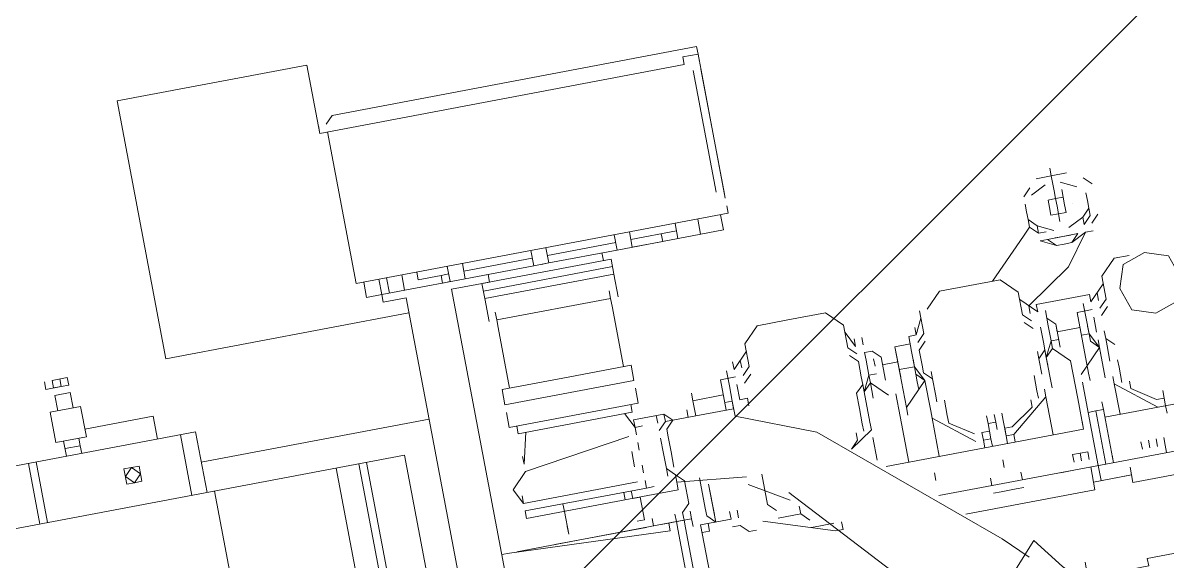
# Model space of a CAD drawing. Extents: x 407440 to 411585, y 6041728 to 6045069.
# Drawn here: x 408226.79 to 408235.29, y 6044225.89 to 6044229.89 of the extents above; entities that cross this region are included whole.
import ezdxf

# ---------------------------------------------------------------- set-up
doc = ezdxf.new("R2010")
doc.units = 0
doc.header["$LTSCALE"] = 5
doc.linetypes.add('foc-TIELINE', pattern=[1.875, 1.25, -0.625])
doc.layers.add('P-PROPOSED-EXISTING-H', color=59, linetype='Continuous')
doc.layers.add('T-TIE', color=201, linetype='foc-TIELINE')

# ---------------------------------------------------------------- blocks, each defined once
blk = doc.blocks.new('P-RIG-877')
at = {"layer": 'T-TIE', "linetype": 'ByBlock', "lineweight": 5}
for points in [[(1.1596, -21.7445), (1.171, -21.7445), (1.1596, -21.7904), (1.1596, -22.3071), (1.1596, -22.8467), (1.1596, -23.0992)], [(1.0792, -22.353), (1.0907, -22.353), (1.0907, -22.7892), (1.0907, -22.8352)], [(1.171, -22.8122), (1.1825, -22.8122), (1.194, -22.8122), (1.194, -22.6056), (1.1825, -22.6056)], [(1.3203, -22.8696), (1.3203, -22.8122), (1.3088, -22.8122), (1.3088, -22.6056)], [(1.0333, -22.8122), (1.0447, -22.8122), (1.0907, -22.7548), (1.0907, -22.7433), (1.0677, -22.7433)], [(1.0447, -22.7892), (1.0562, -22.7892), (1.0792, -22.7548), (1.0792, -22.7433), (1.0907, -22.7433), (1.0792, -22.7433)], [(1.0907, -22.7433), (1.0907, -22.7433)], [(1.0907, -22.7433), (1.0907, -22.7433)], [(1.0907, -22.7433), (1.0907, -22.7433)], [(1.0907, -22.7433), (1.0907, -22.7433)], [(0.8611, -22.7548), (0.8611, -22.7778), (0.884, -22.8007), (0.9185, -22.8007), (0.9299, -22.8122)], [(1.1596, -22.7548), (1.1481, -22.7548), (1.1366, -22.7548)], [(1.1481, -22.7663), (1.1366, -22.7663)], [(1.1481, -22.7778), (1.1366, -22.7778)], [(0.7692, -22.8007), (0.7692, -22.8007)], [(0.8037, -22.8352), (0.7922, -22.8122), (0.7807, -22.8007), (0.7922, -22.8007), (0.8037, -22.8122), (0.7922, -22.8007), (0.7807, -22.8007), (0.7692, -22.8007)], [(0.7922, -22.8122), (0.7807, -22.8007)], [(0.8037, -22.8007), (0.7922, -22.7892)], [(0.9185, -22.9155), (0.907, -22.9155), (0.8611, -22.8467), (0.8151, -22.8122), (0.8151, -22.8007), (0.8151, -22.8122), (0.8266, -22.8352), (0.8151, -22.8122)], [(0.8955, -22.927), (0.9185, -22.9041), (0.907, -22.9041), (0.907, -22.8237), (0.9185, -22.8237), (0.8955, -22.8007)], [(0.8955, -22.8007), (0.8955, -22.8007)], [(0.9299, -22.8007), (0.9414, -22.8122)], [(0.9759, -22.8122), (0.9873, -22.8007)], [(1.0103, -22.8007), (1.0218, -22.8007), (1.0333, -22.8007), (1.0447, -22.8007)], [(0.9185, -22.8122), (0.907, -22.8122)], [(0.9644, -22.8122), (0.9759, -22.8122), (0.9873, -22.8122), (1.0103, -22.8122)], [(1.0447, -22.8122), (1.0907, -22.8122)], [(1.194, -22.8696), (1.1825, -22.8696), (1.1825, -22.8122), (1.1825, -22.8352)], [(0.7233, -22.8696), (0.7233, -22.8467), (0.7233, -22.8237), (0.7233, -22.8467), (0.7118, -22.8467)], [(0.7692, -22.8237), (0.7692, -22.8237)], [(0.7692, -22.8237), (0.7692, -22.8237)], [(0.7692, -22.8237), (0.7692, -22.8237)], [(0.7692, -22.8237), (0.7692, -22.8237)], [(0.7692, -22.8237), (0.7692, -22.8237)], [(0.7692, -22.8237), (0.7692, -22.8237)], [(0.7692, -22.8237), (0.7692, -22.8237)], [(0.7692, -22.8237), (0.7692, -22.8237)], [(0.8151, -22.8237), (0.8266, -22.8352), (0.8266, -22.8467), (0.8266, -22.8352), (0.8151, -22.8237), (0.8151, -22.8467), (0.8151, -22.8696), (0.8266, -22.8581), (0.8266, -22.8467), (0.8266, -22.8581), (0.8151, -22.8811), (0.8266, -22.8581), (0.8151, -22.8696), (0.8151, -22.8811), (0.8151, -22.8696)], [(0.9299, -22.8237), (0.9299, -22.8467), (1.0218, -22.8467), (1.0333, -22.8467)], [(0.9414, -22.8237), (0.9644, -22.8237)], [(0.9529, -22.8352), (0.9644, -22.8352), (0.9759, -22.8352), (0.9873, -22.8237), (0.9644, -22.8352)], [(0.9988, -22.8237), (0.9873, -22.8237), (0.9759, -22.8237)], [(1.0218, -22.8581), (0.9873, -22.8237), (1.0333, -22.8237)], [(0.7233, -22.8467), (0.7462, -22.8467), (0.7233, -22.8467)], [(0.7692, -22.8467), (0.7577, -22.8467), (0.7692, -22.8467), (0.7577, -22.8467), (0.7692, -22.8467), (0.7577, -22.8467), (0.7462, -22.8467), (0.7577, -22.8467), (0.7462, -22.8467), (0.7577, -22.8467), (0.7462, -22.8467), (0.7577, -22.8467), (0.7692, -22.8467), (0.7577, -22.8467), (0.7462, -22.8467), (0.7577, -22.8467), (0.7462, -22.8467), (0.7577, -22.8467), (0.7462, -22.8467), (0.7577, -22.8467), (0.7692, -22.8467), (0.7577, -22.8467), (0.7462, -22.8467), (0.7577, -22.8467), (0.7462, -22.8467), (0.7577, -22.8467), (0.7462, -22.8467), (0.7577, -22.8467), (0.7462, -22.8467), (0.7577, -22.8467), (0.7692, -22.8467), (0.7577, -22.8467), (0.7462, -22.8467), (0.7577, -22.8467), (0.7462, -22.8467), (0.7577, -22.8467), (0.7462, -22.8467), (0.7577, -22.8467), (0.7692, -22.8467), (0.7577, -22.8467), (0.7462, -22.8467), (0.7577, -22.8467), (0.7462, -22.8467), (0.7577, -22.8467), (0.7462, -22.8467), (0.7577, -22.8467), (0.7692, -22.8467), (0.7577, -22.8467), (0.7692, -22.8467), (0.7577, -22.8467), (0.7692, -22.8467), (0.7577, -22.8467), (0.7462, -22.8467), (0.7577, -22.8467), (0.7462, -22.8467), (0.7577, -22.8467), (0.7462, -22.8467), (0.7577, -22.8467), (0.7462, -22.8467), (0.7577, -22.8467), (0.7462, -22.8467), (0.7577, -22.8467), (0.7462, -22.8467), (0.7577, -22.8467), (0.7462, -22.8467), (0.7577, -22.8467), (0.7462, -22.8467), (0.7577, -22.8467), (0.7462, -22.8467), (0.7577, -22.8467), (0.7462, -22.8467), (0.7577, -22.8467), (0.7577, -22.8352), (0.7462, -22.8352)], [(0.7577, -22.8467), (0.7462, -22.8467)], [(0.7577, -22.8467), (0.7462, -22.8467)], [(0.7577, -22.8467), (0.7462, -22.8467)], [(0.7577, -22.8467), (0.7462, -22.8467)], [(0.7577, -22.8467), (0.7462, -22.8467)], [(0.7577, -22.8467), (0.7462, -22.8467)], [(0.7577, -22.8467), (0.7462, -22.8467)], [(0.7577, -22.8467), (0.7462, -22.8467)], [(0.7577, -22.8467), (0.7462, -22.8467)], [(0.7577, -22.8467), (0.7462, -22.8467)], [(0.7577, -22.8467), (0.7462, -22.8467)], [(0.7577, -22.8467), (0.7462, -22.8467)], [(0.7577, -22.8467), (0.7462, -22.8467)], [(0.7577, -22.8467), (0.7462, -22.8467)], [(0.7577, -22.8467), (0.7462, -22.8467)], [(0.7577, -22.8467), (0.7462, -22.8467)], [(0.7577, -22.8467), (0.7462, -22.8467)], [(0.7577, -22.8467), (0.7462, -22.8467)], [(0.7922, -22.8467), (0.7807, -22.8467), (0.7807, -22.8352), (0.7692, -22.8352), (0.7807, -22.8352), (0.7807, -22.8467), (0.7807, -22.8352), (0.7692, -22.8352), (0.7577, -22.8352), (0.7577, -22.8467)], [(0.7807, -22.8467), (0.7807, -22.8581), (0.7692, -22.8581), (0.7807, -22.8581), (0.7807, -22.8467), (0.7807, -22.8352), (0.7692, -22.8352), (0.7577, -22.8352)], [(0.7692, -22.8467), (0.7577, -22.8467)], [(0.7692, -22.8467), (0.7577, -22.8467)], [(0.7692, -22.8467), (0.7577, -22.8467)], [(0.7692, -22.8467), (0.7577, -22.8467)], [(0.7692, -22.8467), (0.7577, -22.8467)], [(0.7692, -22.8467), (0.7577, -22.8467)], [(0.7692, -22.8467), (0.7577, -22.8467)], [(0.7692, -22.8467), (0.7577, -22.8467)], [(0.7692, -22.8467), (0.7577, -22.8467)], [(0.7692, -22.8467), (0.7577, -22.8467)], [(0.7577, -22.8467), (0.7577, -22.8467)], [(0.7577, -22.8467), (0.7577, -22.8467)], [(0.7577, -22.8467), (0.7577, -22.8467)], [(0.7577, -22.8467), (0.7577, -22.8467)], [(0.7692, -22.8467), (0.7922, -22.8467), (0.7692, -22.8467)], [(0.7692, -22.8467), (0.7692, -22.8467)], [(0.7692, -22.8467), (0.7692, -22.8467)], [(0.7692, -22.8467), (0.7692, -22.8467)], [(0.7692, -22.8467), (0.7692, -22.8467)], [(0.7807, -22.8352), (0.7807, -22.8352)], [(0.7807, -22.8352), (0.7807, -22.8352)], [(0.7807, -22.8467), (0.7807, -22.8467)], [(0.7807, -22.8467), (0.7807, -22.8467)], [(0.7807, -22.8467), (0.7807, -22.8467)], [(0.7807, -22.8467), (0.7807, -22.8467)], [(0.9185, -22.8352), (0.9414, -22.8352), (0.9644, -22.8352), (0.9644, -22.8467)], [(0.9529, -22.8467), (0.9529, -22.8811), (0.9414, -22.8811)], [(1.0677, -22.8352), (1.0792, -22.8352), (1.0792, -22.8467), (1.0792, -22.8581), (1.0333, -22.8581)], [(1.0792, -22.8352), (1.1596, -22.8352), (1.1481, -22.8352)], [(1.1596, -22.8467), (1.0792, -22.8467), (1.1596, -22.8467)], [(0.7348, -22.8581), (0.7462, -22.8811)], [(0.7692, -22.8581), (0.7692, -22.8581)], [(0.7692, -22.8581), (0.7692, -22.8581)], [(0.7692, -22.8581), (0.7692, -22.8581)], [(0.7692, -22.8581), (0.7692, -22.8581)], [(0.7692, -22.8581), (0.7692, -22.8581)], [(0.7692, -22.8581), (0.7692, -22.8581)], [(0.7807, -22.8581), (0.7807, -22.8581)], [(0.7807, -22.8581), (0.7807, -22.8581)], [(0.7807, -22.8581), (0.7807, -22.8581)], [(0.7807, -22.8581), (0.7807, -22.8581)], [(0.8037, -22.8811), (0.8037, -22.8696), (0.8037, -22.8811), (0.7922, -22.8811), (0.8037, -22.8581)], [(1.1825, -22.8581), (1.1596, -22.8581), (1.0792, -22.8581)], [(1.1596, -22.8581), (1.1825, -22.8581), (1.1596, -22.8581)], [(0.7348, -22.8811), (0.7462, -22.8926)], [(0.7577, -22.8926), (0.7692, -22.8926), (0.7807, -22.8926), (0.7922, -22.8811)], [(0.7807, -22.8926), (0.7922, -22.8926), (0.7807, -22.8926), (0.7922, -22.8811), (0.8037, -22.8811), (0.7922, -22.8926), (0.8037, -22.9041), (0.8611, -22.9615)], [(0.9759, -22.8811), (0.9414, -22.8811), (0.9299, -22.8926), (0.9185, -22.8926)], [(0.9299, -22.8926), (0.9414, -22.8926), (0.9644, -22.8926), (0.9759, -22.8926), (0.9988, -22.8696), (1.0562, -22.8696), (1.1022, -22.8696), (1.1022, -23.1681)], [(0.9988, -22.9041), (0.9873, -22.9041), (0.9644, -22.8926), (0.9644, -22.8811)], [(1.1022, -22.8696), (1.0907, -22.8696)], [(1.1481, -22.8696), (1.1366, -22.8696), (1.1366, -22.8926), (1.1481, -22.8926)], [(1.1481, -22.8811), (1.1366, -22.8811)], [(1.194, -23.0648), (1.194, -22.8696), (1.1825, -22.8696), (1.1596, -22.8696)], [(0.9414, -22.9041), (0.9644, -22.9041), (0.9759, -22.9041), (0.9873, -22.9041), (0.9759, -22.8926)], [(1.1596, -22.9155), (1.1596, -22.8926)], [(0.884, -23.0648), (0.8611, -23.0418), (0.8611, -22.9959), (0.8611, -22.95), (0.884, -22.927), (0.9185, -22.927), (0.9299, -22.9155)], [(0.9414, -22.9155), (0.9299, -22.927)], [(0.9873, -22.9155), (0.9759, -22.9041)], [(0.9759, -22.9155), (0.9873, -22.9155), (1.0103, -22.9155)], [(0.9873, -22.9041), (1.0333, -22.9041)], [(1.0907, -22.9844), (1.1022, -22.9844), (1.0907, -22.9844), (1.1022, -22.9844), (1.0907, -22.9844), (1.0792, -22.9844), (1.0907, -22.9844), (1.0907, -22.9729), (1.0447, -22.9155), (1.0333, -22.9155)], [(1.0447, -22.9155), (1.1022, -22.9155)], [(1.4121, -23.1107), (1.4006, -23.1107), (1.2514, -22.9729), (1.2973, -22.9385), (1.3088, -22.927), (1.3088, -22.9041), (1.2973, -22.9041)], [(0.8955, -22.927), (0.8955, -22.927)], [(1.0103, -22.927), (1.0218, -22.927), (1.0333, -22.927), (1.0447, -22.927)], [(1.0562, -22.9844), (1.0677, -22.9844), (1.0562, -22.9844), (1.0677, -22.9844), (1.0907, -22.9844), (1.0792, -22.9844), (1.0792, -22.9729), (1.0562, -22.9385), (1.0447, -22.9385)], [(0.9759, -23.4781), (0.9873, -23.4896), (0.9759, -23.4781), (0.9644, -23.4781), (0.9759, -23.4666), (0.9873, -23.4781), (0.9988, -23.4781), (1.0218, -23.4781), (0.9988, -23.4781), (0.9873, -23.4781), (0.9759, -23.4666), (0.9644, -23.4781), (0.9759, -23.4781), (0.9759, -23.3748), (0.9644, -23.3748), (0.9873, -23.3748), (1.0333, -23.26), (1.2399, -23.0189), (1.2744, -22.9844)], [(1.0907, -22.9729), (1.1022, -22.9729)], [(1.0907, -22.9844), (1.0907, -22.9844)], [(1.0907, -22.9844), (1.0907, -22.9844)], [(1.0907, -22.9844), (1.0907, -22.9844)], [(1.0907, -22.9844), (1.0907, -22.9844)], [(1.1022, -22.9844), (1.1022, -22.9844)], [(1.1022, -22.9844), (1.1022, -22.9844)], [(1.1596, -22.9729), (1.1481, -22.9729)], [(1.171, -23.0189), (1.171, -23.0074), (1.171, -22.9844), (1.171, -22.9729)], [(1.0907, -23.0074), (1.1022, -23.0074), (1.0907, -23.0074), (1.0677, -23.0074), (1.0677, -22.9959), (1.0792, -22.9959), (1.0677, -22.9959), (1.0792, -22.9959), (1.0677, -22.9959), (1.0562, -22.9959), (1.0677, -22.9959), (1.0792, -22.9959), (1.0677, -22.9959)], [(1.0677, -22.9959), (1.0677, -22.9959)], [(1.0677, -22.9959), (1.0677, -22.9959)], [(1.0677, -22.9959), (1.0677, -22.9959)], [(1.0677, -22.9959), (1.0677, -22.9959)], [(1.1366, -22.9959), (1.1251, -22.9959)], [(1.1022, -23.0189), (1.0907, -23.0189), (1.0792, -23.0189)], [(1.0907, -23.0074), (1.0907, -23.0074)], [(1.0907, -23.0074), (1.0907, -23.0074)], [(1.0907, -23.0074), (1.0907, -23.0074)], [(1.0907, -23.0074), (1.0907, -23.0074)], [(1.1022, -23.0074), (1.1022, -23.0074)], [(1.1022, -23.0074), (1.1022, -23.0074)], [(1.1596, -23.0189), (1.1481, -23.0189)], [(1.0907, -23.0303), (1.0447, -23.0877), (1.0333, -23.0877), (0.9873, -23.0877), (1.0218, -23.1222), (1.0333, -23.1222)], [(1.0218, -23.0648), (1.0333, -23.0648), (1.0447, -23.0648), (1.0562, -23.0648), (1.0792, -23.0303)], [(0.9299, -23.0877), (0.9185, -23.0763), (0.884, -23.0763)], [(0.8955, -23.0763), (0.9185, -23.0877), (0.9185, -23.0992), (0.9414, -23.0992), (0.9644, -23.0992), (0.9529, -23.0992)], [(0.8955, -23.0763), (0.8955, -23.0763)], [(0.9185, -23.0877), (0.907, -23.0877)], [(0.9299, -23.0763), (0.9414, -23.0877), (0.9644, -23.0877), (0.9759, -23.0877), (0.9873, -23.0763)], [(0.9644, -23.1222), (0.9644, -23.0992), (0.9759, -23.0992), (0.9873, -23.0877), (0.9644, -23.0992)], [(1.0218, -23.0763), (1.0103, -23.0763), (0.9873, -23.0763), (0.9759, -23.0763)], [(1.0447, -23.0877), (1.1022, -23.0877)], [(0.9299, -23.1222), (0.9299, -23.0992)], [(0.9529, -23.0992), (0.9529, -23.0992)], [(0.9988, -23.0992), (0.9873, -23.0992), (0.9759, -23.0992)], [(1.1366, -23.0992), (1.1251, -23.0992)], [(1.0218, -23.1222), (0.9299, -23.1222), (0.9759, -23.1222)], [(0.9529, -23.1222), (0.9529, -23.1452)], [(1.3432, -23.2714), (1.3547, -23.2714), (1.3432, -23.2714), (1.3432, -23.1107), (1.1136, -23.3174)], [(0.9988, -23.1337), (1.0333, -23.1337)], [(1.0333, -23.1337), (1.1022, -23.1337), (1.0333, -23.1337)], [(0.9759, -23.1452), (0.9414, -23.1452), (0.9299, -23.1566), (0.9299, -23.1681), (0.9414, -23.1681), (0.9644, -23.1681), (0.9759, -23.1681), (0.9873, -23.1796), (1.0333, -23.1796), (1.0447, -23.1796), (1.0677, -23.214), (1.0562, -23.2026), (1.0447, -23.2026)], [(0.9644, -23.1681), (0.9644, -23.1566), (0.9644, -23.1681), (0.9873, -23.1796), (0.9759, -23.1796), (0.9644, -23.1796), (0.9414, -23.1796), (0.9299, -23.1911)], [(0.9529, -23.1566), (0.9414, -23.1566)], [(0.9988, -23.1452), (0.9759, -23.1681), (0.9873, -23.1681), (0.9988, -23.1681)], [(0.9185, -23.1681), (0.907, -23.1681)], [(0.9299, -23.1796), (0.9185, -23.1911), (0.884, -23.1911), (0.8611, -23.214), (0.8611, -23.2714), (0.8611, -23.3174), (0.884, -23.3403), (0.9185, -23.3403), (0.9299, -23.3518)], [(0.907, -23.1796), (0.9185, -23.1796), (0.8955, -23.1911)], [(0.8955, -23.1911), (0.8955, -23.1911)], [(0.9759, -23.1796), (0.9873, -23.1911), (1.0103, -23.1911), (1.0218, -23.1911), (1.0333, -23.1911), (1.0447, -23.1911)], [(1.0562, -23.1796), (1.0907, -23.1796)], [(1.1481, -23.3633), (1.1825, -23.26), (1.1825, -23.2485), (1.171, -23.2485)], [(1.171, -23.2944), (1.171, -23.2829), (1.171, -23.26)], [(1.1481, -23.3403), (1.1481, -23.3059), (1.1596, -23.2944)], [(1.1251, -23.3174), (1.0907, -23.3748)], [(0.7462, -23.8225), (0.7462, -24.1899), (0.3559, -24.1899), (0.3559, -23.9029), (0.4592, -23.9029), (0.4592, -23.3518), (0.4477, -23.3518), (0.4477, -23.3288), (0.6659, -23.3288), (0.6544, -23.3288), (0.6659, -23.3288), (0.6544, -23.3288), (0.6659, -23.3288)], [(0.4477, -23.8914), (0.4363, -23.8799), (0.4363, -23.3288), (0.4477, -23.3288), (0.4592, -23.3288), (0.4477, -23.3288), (0.4363, -23.3288), (0.4477, -23.3288), (0.4592, -23.3288), (0.4477, -23.3288)], [(0.6774, -23.3288), (0.6888, -23.3288), (0.6888, -23.8914), (0.4592, -23.8914)], [(0.4592, -23.3288), (0.4592, -23.3288)], [(0.4592, -23.3288), (0.4592, -23.3288)], [(0.4592, -23.3288), (0.4592, -23.3288)], [(0.4592, -23.3288), (0.4592, -23.3288)], [(0.4592, -23.3288), (0.4592, -23.3288)], [(0.4592, -23.3288), (0.4592, -23.3288)], [(0.4707, -23.3288), (0.6544, -23.3288)], [(0.6544, -23.3403), (0.4707, -23.3403)], [(0.6544, -23.3288), (0.6544, -23.3288)], [(0.6544, -23.3288), (0.6544, -23.3288)], [(0.6544, -23.3288), (0.6544, -23.3288)], [(0.6544, -23.3288), (0.6544, -23.3288)], [(0.6659, -23.3288), (0.6659, -23.3288)], [(0.6659, -23.3288), (0.6659, -23.3288)], [(0.6888, -23.3403), (0.7118, -23.3403), (0.7118, -23.5011), (0.6888, -23.5011)], [(0.8955, -23.3403), (0.9185, -23.3633), (0.907, -23.3633)], [(0.8955, -23.3403), (0.8955, -23.3403)], [(0.9299, -23.3403), (0.9414, -23.3518)], [(1.0792, -23.3518), (1.1251, -23.3518), (1.1366, -23.3403)], [(0.9185, -23.3518), (0.907, -23.3518)], [(0.9414, -23.3633), (0.9644, -23.3633), (0.9644, -23.3518), (0.9759, -23.3518)], [(0.6888, -23.3748), (0.7118, -23.3748), (0.6888, -23.3748)], [(0.9185, -23.3748), (0.9414, -23.3748), (0.9644, -23.3748), (0.9529, -23.3748)], [(0.9759, -23.3862), (0.9299, -23.3862), (0.9299, -23.3633)], [(0.9644, -23.3862), (0.9644, -23.3748)], [(1.0792, -23.3748), (1.0677, -23.4781), (1.0562, -23.4781), (1.0677, -23.4666), (1.0562, -23.4781), (1.0677, -23.4781), (1.0792, -23.4781)], [(1.1596, -23.3748), (1.1596, -23.3748)], [(1.1596, -23.3748), (1.1596, -23.3748)], [(0.9529, -23.3862), (0.9529, -23.4322), (0.9759, -23.4322)], [(0.6888, -23.4092), (0.7118, -23.4092)], [(0.7003, -23.4092), (0.7003, -23.4781)], [(1.1366, -23.4092), (1.1251, -23.4092)], [(1.1366, -23.4551), (1.1366, -23.4092), (1.1366, -23.4551)], [(1.1366, -23.4551), (1.2514, -23.4551), (1.2399, -23.4551), (1.2399, -23.4092)], [(1.1481, -23.3977), (1.1481, -23.3977)], [(1.1481, -23.3977), (1.1481, -23.3977)], [(1.1481, -23.4092), (1.1481, -23.4092)], [(1.1481, -23.4092), (1.1481, -23.4092)], [(0.7003, -23.4322), (0.7118, -23.4322), (0.7118, -23.4781), (0.6888, -23.4781)], [(0.9529, -23.4322), (0.9414, -23.4322)], [(0.9759, -23.4322), (0.9529, -23.4322), (0.9759, -23.4322)], [(0.9759, -23.4437), (0.9644, -23.4437)], [(1.0677, -23.4437), (1.1136, -23.4437), (1.1251, -23.4437), (1.1366, -23.4322)], [(1.1251, -23.4322), (1.0792, -23.4322)], [(1.1366, -23.4322), (1.0792, -23.4322), (1.1366, -23.4322)], [(1.1481, -23.4437), (1.1366, -23.4437)], [(0.9529, -23.5355), (0.9759, -23.524), (0.9644, -23.524), (0.9644, -23.4781), (0.9759, -23.4781), (0.9644, -23.4781)], [(1.0677, -23.4781), (1.0562, -23.4781), (1.0447, -23.4896), (1.0562, -23.4896), (1.0447, -23.4896), (1.0218, -23.4896), (1.0447, -23.4896), (1.0562, -23.4781), (1.0677, -23.4781), (1.0562, -23.4781), (1.0677, -23.4781), (1.0792, -23.4781), (1.0792, -23.524), (1.0792, -23.7077), (1.0677, -23.7077), (1.0677, -23.524), (1.0562, -23.524), (1.0677, -23.524), (1.0677, -23.5125), (1.0677, -23.524), (1.0562, -23.524), (1.0677, -23.524)], [(1.1136, -23.4781), (1.1251, -23.4781), (1.1366, -23.4781), (1.1251, -23.4781), (1.1136, -23.4781), (1.1022, -23.4666), (1.0677, -23.4666)], [(1.1251, -23.7307), (1.1251, -23.4896), (1.1251, -23.4666), (1.1366, -23.4666), (1.1251, -23.4666), (1.1136, -23.4666), (1.1251, -23.4666), (1.1366, -23.4666), (1.1251, -23.4666)], [(1.1251, -23.4781), (1.1366, -23.4781), (1.2514, -23.4781), (1.2629, -23.4781), (1.2514, -23.4781), (1.2399, -23.4781), (1.2514, -23.4781), (1.2629, -23.4781), (1.2514, -23.4781)], [(1.1251, -23.5125), (1.1251, -23.4781), (1.1366, -23.4781)], [(1.1366, -23.4666), (1.1366, -23.4666)], [(1.1366, -23.4666), (1.1366, -23.4666)], [(1.1366, -23.4666), (1.1366, -23.4666)], [(1.1366, -23.4666), (1.1366, -23.4666)], [(1.1366, -23.4781), (1.1366, -23.4781)], [(1.1366, -23.4781), (1.1366, -23.4781)], [(1.1366, -23.4781), (1.1366, -23.4781)], [(1.1366, -23.4781), (1.1366, -23.4781)], [(1.1366, -23.4896), (1.1251, -23.4896), (1.1136, -23.4896), (1.1251, -23.4896), (1.1366, -23.4896), (1.2514, -23.4896), (1.2629, -23.4896), (1.2514, -23.4896)], [(1.1366, -23.4896), (1.1366, -23.4896)], [(1.1366, -23.4896), (1.1366, -23.4896)], [(0.7118, -23.5011), (0.7118, -23.6044), (0.6888, -23.6044)], [(0.7003, -23.5011), (0.7003, -23.6044)], [(0.7348, -23.5125), (0.7348, -23.7077)], [(0.7462, -23.5125), (0.7807, -23.5125)], [(0.884, -23.7077), (0.884, -23.6159), (0.884, -23.5125), (0.907, -23.5125), (0.907, -23.7077), (0.884, -23.7077), (0.8955, -23.7077)], [(0.9185, -23.7077), (0.9414, -23.7077), (0.9414, -23.5125), (0.9185, -23.5125)], [(0.9759, -23.524), (0.9759, -23.5125), (0.9759, -23.524), (0.9873, -23.524), (0.9759, -23.524), (0.9644, -23.524)], [(1.1251, -23.7536), (1.1251, -23.7422), (1.1366, -23.5011), (1.1251, -23.5011), (1.1366, -23.5011), (1.1251, -23.5011)], [(1.1251, -23.5125), (1.1251, -23.5125)], [(1.1366, -23.5011), (1.1366, -23.5011)], [(1.1366, -23.5011), (1.1366, -23.5011)], [(0.7118, -23.524), (0.7233, -23.524)], [(0.884, -23.6962), (0.7922, -23.6962), (0.7807, -23.6962), (0.7807, -23.524), (0.7692, -23.524)], [(0.884, -23.524), (0.7922, -23.524), (0.7807, -23.524)], [(0.9414, -23.6962), (0.9529, -23.6962), (0.9529, -23.524), (0.9414, -23.524)], [(1.1251, -23.547), (1.1251, -23.524), (1.1136, -23.524)], [(1.0562, -23.5355), (1.0562, -23.7077), (1.0333, -23.7192), (1.0103, -23.6962), (0.9873, -23.5355)], [(1.1136, -23.547), (1.1136, -23.5355), (1.0792, -23.5355), (1.0792, -23.547), (1.0677, -23.547)], [(1.1251, -23.6733), (1.1251, -23.5355)], [(1.0792, -23.5585), (1.0677, -23.5585)], [(0.7118, -23.6159), (0.7118, -23.6044), (0.7118, -23.6273)], [(0.6888, -23.6273), (0.7118, -23.6273), (0.7118, -23.7307), (0.6888, -23.7307)], [(0.7003, -23.6273), (0.7003, -23.7307)], [(1.1022, -23.6503), (1.1136, -23.6503), (1.0792, -23.6503), (1.0677, -23.6503)], [(0.9529, -23.6847), (0.9988, -23.6962), (0.9873, -23.6962)], [(2.1928, -23.8225), (2.1699, -23.8225), (0.7233, -23.8225), (0.7233, -23.857), (0.7118, -23.857), (0.7118, -23.6962), (0.7233, -23.6962), (0.7118, -23.6962)], [(2.1813, -23.7536), (2.1813, -23.7651), (2.1699, -23.7651), (2.1699, -23.7536), (0.7233, -23.7536), (0.7233, -23.6962)], [(0.7807, -23.6962), (0.7692, -23.6962)], [(0.7462, -23.7077), (0.7807, -23.7077)], [(1.0562, -23.7077), (1.0447, -23.7077)], [(0.7003, -23.7536), (0.7003, -23.7651), (0.7118, -23.7651), (0.7118, -23.7536), (0.6888, -23.7536)], [(0.6888, -23.7996), (0.7003, -23.7996), (0.7003, -23.7651)], [(0.6888, -23.8225), (0.7118, -23.8225)], [(0.907, -23.8225), (0.907, -24.1669)], [(0.6888, -23.8455), (0.7118, -23.8455)], [(0.6888, -23.857), (0.7118, -23.857), (0.7118, -23.8799), (0.6888, -23.8799)], [(1.9288, -24.5573), (1.9288, -23.8684), (0.9529, -23.8684), (0.9529, -26.0268), (1.9288, -26.0268), (1.9288, -25.6365)], [(0.4477, -23.9029), (0.4592, -23.9029)], [(1.9288, -23.9258), (0.9529, -23.9258)], [(1.9288, -23.9373), (0.9529, -23.9373)], [(1.9288, -23.9718), (0.9529, -23.9718)], [(1.9288, -24.1555), (0.9529, -24.1555)], [(0.9529, -24.1669), (0.8611, -24.1669), (0.8611, -26.0039), (0.9529, -26.0039)], [(0.9529, -24.1899), (0.8611, -24.1899)], [(0.8611, -24.2243), (0.8266, -24.2243), (0.8266, -24.3277)], [(0.7462, -24.3391), (0.7577, -24.3391)], [(0.7922, -24.3621), (0.7692, -24.3621), (0.7692, -24.3391), (0.7922, -24.3391)], [(0.8381, -24.3391), (0.8496, -24.3391), (0.8611, -24.3391)], [(0.7462, -24.3736), (0.7577, -24.3736), (0.7577, -24.3506), (0.7462, -24.3506)], [(0.8381, -24.3621), (0.8611, -24.3621)], [(0.9529, -24.408), (0.8611, -24.408)], [(0.9529, -24.4195), (0.8611, -24.4195)]]:
    blk.add_lwpolyline(points, dxfattribs=at)
for points in [[(0.907, -22.6859), (0.8725, -22.6974), (0.8611, -22.7318), (0.8725, -22.7663), (0.907, -22.7778), (0.9414, -22.7663), (0.9529, -22.7318), (0.9414, -22.6974)], [(1.0907, -22.7433), (1.1022, -22.7433)], [(1.0907, -22.7433), (1.1022, -22.7433)], [(0.7348, -22.8007), (0.7462, -22.7892)], [(0.7577, -22.8007), (0.7692, -22.8007)], [(1.1366, -22.7892), (1.1481, -22.7892)], [(0.7348, -22.8352), (0.7462, -22.8122)], [(0.7922, -22.8122), (0.8037, -22.8122)], [(0.7462, -22.8467), (0.7577, -22.8467)], [(0.7462, -22.8467), (0.7577, -22.8467)], [(0.7577, -22.8581), (0.7577, -22.8467), (0.7577, -22.8581), (0.7692, -22.8581), (0.7807, -22.8581), (0.7807, -22.8467), (0.7807, -22.8581), (0.7692, -22.8581)], [(0.8151, -22.8467), (0.8151, -22.8581), (0.8151, -22.8467), (0.8151, -22.8352)], [(1.0562, -23.0074), (1.0677, -23.0074), (1.0792, -23.0074), (1.0677, -23.0074)], [(1.0792, -23.0189), (1.0792, -23.0074), (1.0907, -23.0074), (1.0907, -23.0189), (1.1022, -23.0189), (1.0907, -23.0189)], [(1.1366, -23.3059), (1.1481, -23.3059)], [(0.6659, -23.3288), (0.6544, -23.3288)], [(1.1481, -23.4092), (1.1481, -23.3977), (1.1596, -23.3862), (1.1596, -23.3748), (1.1596, -23.3862), (1.1481, -23.3977)], [(1.1251, -23.3977), (1.1366, -23.3977)], [(1.1481, -23.4551), (1.1481, -23.4437)], [(0.9988, -23.4781), (0.9873, -23.4781)], [(1.0447, -23.4781), (1.0218, -23.4781)], [(0.9759, -23.4896), (0.9644, -23.4896)], [(1.0218, -23.4896), (0.9988, -23.4896)], [(1.0562, -23.4896), (1.0447, -23.4896)], [(0.7233, -23.5125), (0.7233, -23.7077), (0.7462, -23.7077), (0.7462, -23.5125)], [(1.0103, -23.524), (0.9988, -23.524)], [(1.0447, -23.524), (1.0333, -23.524)], [(1.0333, -23.5355), (1.0218, -23.5355), (1.0103, -23.5355), (1.0218, -23.5355)], [(0.9185, -24.2703), (0.9185, -24.2588), (0.8955, -24.2588), (0.8955, -24.2703), (0.8955, -24.2817), (0.9185, -24.2817)], [(0.907, -24.2588), (0.8955, -24.2703), (0.907, -24.2817), (0.9185, -24.2703)], [(0.907, -24.2588), (0.8955, -24.2703), (0.907, -24.2817), (0.9185, -24.2703)], [(0.7922, -24.3277), (0.7922, -24.3736), (0.8381, -24.3736), (0.8381, -24.3277)], [(0.7462, -24.3391), (0.7462, -24.3621), (0.7577, -24.3621), (0.7577, -24.3391)], [(0.8496, -24.3391), (0.8496, -24.3621)]]:
    blk.add_lwpolyline(points, close=True, dxfattribs=at)

msp = doc.modelspace()

# ---------------------------------------------------------------- hatches: boundary and pattern name
at = {"layer": 'P-PROPOSED-EXISTING-H'}
h = msp.add_hatch(dxfattribs=at)
h.set_pattern_fill('ANSI31', color=256, scale=3.498392, style=0)
h.set_pattern_definition([(45, (-2243.128, 2713.837), (-7.854113246, 7.854113246), [])])
edge = h.paths.add_edge_path()
edge.add_line((408709.2898, 6043818.2218), (408241.3049, 6043729.7131))
edge.add_line((408241.3049, 6043729.7131), (407794.4358, 6043645.198))
edge.add_line((407794.4358, 6043645.198), (407673.8299, 6044282.8949))
edge.add_line((407673.8299, 6044282.8949), (408123.6694, 6044351.8304))
edge.add_line((408123.6694, 6044351.8304), (408654.5747, 6044433.1889))
edge.add_line((408654.5747, 6044433.1889), (409028.9973, 6044539.8658))
edge.add_line((409028.9973, 6044539.8658), (409149.7259, 6043901.5203))
edge.add_line((409149.7259, 6043901.5203), (408898.7917, 6043854.0618))
edge.add_arc((408782.127, 6043952.0096), 152.33, 241.435078, 319.984322, ccw=False)

# ---------------------------------------------------------------- block references
at = {"layer": 'T-TIE', "linetype": 'ByBlock', "xscale": 4.999999999955019, "yscale": 4.999999999955019, "zscale": 4.999999999955019, "rotation": 280.7096999997605}
msp.add_blockref('P-RIG-877', (408346.0047, 6044253.5322), dxfattribs=at)

doc.saveas('drawing.dxf')
